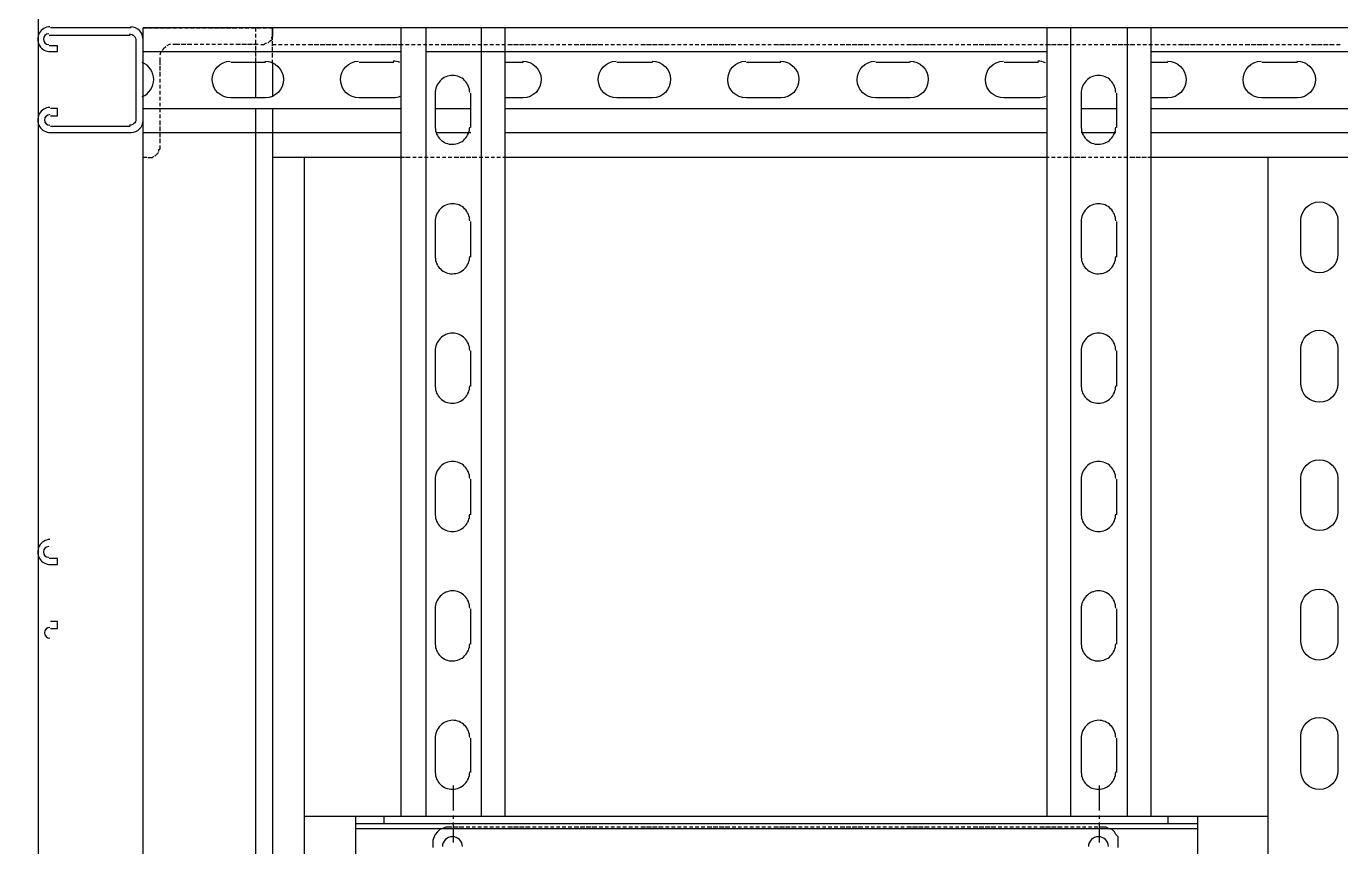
# Model space of a CAD drawing. Header units: feet. Extents: x -159 to 1687, y 0 to 1556.
# Drawn here: x 1311.69 to 1332.07, y 1072.95 to 1085.66 of the extents above; entities that cross this region are included whole.
import ezdxf

# ---------------------------------------------------------------- set-up
doc = ezdxf.new("R2010")
doc.units = ezdxf.units.FT
doc.header["$MEASUREMENT"] = 0
doc.layers.add('PDF8_LP_OBJ-Hidden', color=7, linetype='Continuous')
doc.layers.add('PDF8_LP_OBJ-Misc', color=7, linetype='Continuous')

msp = doc.modelspace()

# ---------------------------------------------------------------- linework, layer by layer
at = {"color": 1}
for points in [[(1331.11111, 1123.70604), (1331.48887, 1122.46565), (1333.68348, 1121.47693), (1337.53304, 1122.5016), (1341.83232, 1123.47235), (1345.14223, 1123.05888), (1347.26488, 1118.43886), (1347.48285, 1113.72258), (1347.48337, 1106.64059), (1347.39228, 1093.00311), (1347.34645, 1078.92862), (1346.93039, 1071.62927), (1346.22217, 1069.59654)], [(1331.75346, 1123.68481), (1332.11366, 1122.46993), (1333.82462, 1121.97498), (1336.34604, 1122.33495), (1339.63288, 1122.91989), (1342.42445, 1123.27985), (1344.04536, 1123.41484), (1345.44114, 1123.09987), (1346.2516, 1121.97498), (1346.70185, 1119.59022), (1346.97201, 1109.55621), (1346.96263, 1098.33817), (1347.03399, 1081.90764), (1347.46603, 1074.49584), (1346.96199, 1071.47356), (1346.16991, 1069.74654), (1346.09186, 1069.74679)]]:
    msp.add_spline(points, degree=3, dxfattribs=at)
at = {"layer": 'PDF8_LP_OBJ-Hidden', "lineweight": 25}
for points in [[(1313.50293, 1085.58229), (1313.50293, 1085.63751), (1313.55816, 1085.63751)], [(1313.50293, 1085.49024), (1313.50293, 1085.56388)], [(1313.57657, 1085.63751), (1313.65021, 1085.63751)], [(1313.66862, 1085.63751), (1313.74226, 1085.63751)], [(1313.76067, 1085.63751), (1313.8343, 1085.63751)], [(1313.85271, 1085.63751), (1313.92635, 1085.63751)], [(1313.96317, 1085.63751), (1314.0184, 1085.63751)], [(1314.05522, 1085.63751), (1314.11044, 1085.63751)], [(1314.14726, 1085.63751), (1314.20249, 1085.63751)], [(1314.23931, 1085.63751), (1314.29454, 1085.63751)], [(1314.33136, 1085.63751), (1314.38659, 1085.63751)], [(1314.42341, 1085.63751), (1314.47863, 1085.63751)], [(1314.51545, 1085.63751), (1314.58909, 1085.63751)], [(1314.6075, 1085.63751), (1314.68114, 1085.63751)], [(1314.69955, 1085.63751), (1314.77318, 1085.63751)], [(1314.79159, 1085.63751), (1314.86523, 1085.63751)], [(1314.88364, 1085.63751), (1314.95728, 1085.63751)], [(1314.9941, 1085.63751), (1315.04933, 1085.63751)], [(1315.08614, 1085.63751), (1315.14137, 1085.63751)], [(1315.17819, 1085.63751), (1315.23342, 1085.63751)], [(1315.25183, 1085.58229), (1315.25183, 1085.63751)], [(1315.25183, 1085.49024), (1315.25183, 1085.54547)], [(1315.27024, 1085.63751), (1315.32547, 1085.63751)], [(1315.36229, 1085.63751), (1315.41751, 1085.63751)], [(1315.45433, 1085.63751), (1315.50956, 1085.63751)], [(1315.50956, 1085.50865), (1315.49115, 1085.49024), (1315.49115, 1085.47183)], [(1315.50956, 1085.45342), (1315.50956, 1085.63751)], [(1313.50293, 1085.39819), (1313.50293, 1085.47183)], [(1313.50293, 1085.30614), (1313.50293, 1085.37978)], [(1313.85271, 1085.34296), (1313.81589, 1085.30614), (1313.79748, 1085.28773)], [(1313.92635, 1085.37978), (1313.90794, 1085.37978), (1313.87112, 1085.36137)], [(1314.07363, 1085.37978), (1313.96317, 1085.37978)], [(1314.16567, 1085.37978), (1314.09204, 1085.37978)], [(1314.25772, 1085.37978), (1314.18408, 1085.37978)], [(1314.34977, 1085.37978), (1314.29454, 1085.37978)], [(1314.44181, 1085.37978), (1314.38659, 1085.37978)], [(1314.53386, 1085.37978), (1314.47863, 1085.37978)], [(1314.62591, 1085.37978), (1314.57068, 1085.37978)], [(1314.71796, 1085.37978), (1314.66273, 1085.37978)], [(1314.81, 1085.37978), (1314.75477, 1085.37978)], [(1314.90205, 1085.37978), (1314.84682, 1085.37978)], [(1315.01251, 1085.37978), (1314.93887, 1085.37978)], [(1315.10455, 1085.37978), (1315.03092, 1085.37978)], [(1315.1966, 1085.37978), (1315.12296, 1085.37978)], [(1315.28865, 1085.37978), (1315.21501, 1085.37978)], [(1315.25183, 1085.37978), (1315.25183, 1085.45342)], [(1315.25183, 1085.28773), (1315.25183, 1085.36137)], [(1315.32547, 1085.37978), (1315.3807, 1085.37978), (1315.3991, 1085.39819), (1315.41751, 1085.39819)], [(1315.43592, 1085.39819), (1315.47274, 1085.43501), (1315.49115, 1085.45342)], [(1315.50956, 1085.36137), (1315.50956, 1085.43501)], [(1315.50956, 1085.37978), (1315.56479, 1085.37978)], [(1315.50956, 1085.26932), (1315.50956, 1085.34296)], [(1315.60161, 1085.37978), (1315.65684, 1085.37978)], [(1315.69366, 1085.37978), (1315.74888, 1085.37978)], [(1315.7857, 1085.37978), (1315.84093, 1085.37978)], [(1315.87775, 1085.37978), (1315.93298, 1085.37978)], [(1315.9698, 1085.37978), (1316.02503, 1085.37978)], [(1316.06184, 1085.37978), (1316.13548, 1085.37978)], [(1316.15389, 1085.37978), (1316.22753, 1085.37978)], [(1316.24594, 1085.37978), (1316.31958, 1085.37978)], [(1316.33799, 1085.37978), (1316.41162, 1085.37978)], [(1316.43003, 1085.37978), (1316.50367, 1085.37978)], [(1316.54049, 1085.37978), (1316.59572, 1085.37978)], [(1316.63254, 1085.37978), (1316.68776, 1085.37978)], [(1316.72458, 1085.37978), (1316.77981, 1085.37978)], [(1316.81663, 1085.37978), (1316.87186, 1085.37978)], [(1316.90868, 1085.37978), (1316.96391, 1085.37978)], [(1317.00072, 1085.37978), (1317.05595, 1085.37978)], [(1317.09277, 1085.37978), (1317.16641, 1085.37978)], [(1317.18482, 1085.37978), (1317.25846, 1085.37978)], [(1317.27687, 1085.37978), (1317.3505, 1085.37978)], [(1317.36891, 1085.37978), (1317.44255, 1085.37978)], [(1317.46096, 1085.37978), (1317.5346, 1085.37978)], [(1317.57142, 1085.37978), (1317.62665, 1085.37978)], [(1317.66346, 1085.37978), (1317.71869, 1085.37978)], [(1317.75551, 1085.37978), (1317.81074, 1085.37978)], [(1317.84756, 1085.37978), (1317.90279, 1085.37978)], [(1317.93961, 1085.37978), (1317.99483, 1085.37978)], [(1318.03165, 1085.37978), (1318.08688, 1085.37978)], [(1318.1237, 1085.37978), (1318.19734, 1085.37978)], [(1318.21575, 1085.37978), (1318.28938, 1085.37978)], [(1318.30779, 1085.37978), (1318.38143, 1085.37978)], [(1318.39984, 1085.37978), (1318.47348, 1085.37978)], [(1318.49189, 1085.37978), (1318.56553, 1085.37978)], [(1318.60234, 1085.37978), (1318.65757, 1085.37978)], [(1318.69439, 1085.37978), (1318.74962, 1085.37978)], [(1318.78644, 1085.37978), (1318.84167, 1085.37978)], [(1318.87849, 1085.37978), (1318.93371, 1085.37978)], [(1318.97053, 1085.37978), (1319.02576, 1085.37978)], [(1319.06258, 1085.37978), (1319.11781, 1085.37978)], [(1319.15463, 1085.37978), (1319.22827, 1085.37978)], [(1319.24667, 1085.37978), (1319.32031, 1085.37978)], [(1319.33872, 1085.37978), (1319.41236, 1085.37978)], [(1319.43077, 1085.37978), (1319.50441, 1085.37978)], [(1319.52282, 1085.37978), (1319.59645, 1085.37978)], [(1319.63327, 1085.37978), (1319.6885, 1085.37978)], [(1319.72532, 1085.37978), (1319.78055, 1085.37978)], [(1319.81737, 1085.37978), (1319.87259, 1085.37978)], [(1319.90941, 1085.37978), (1319.96464, 1085.37978)], [(1320.00146, 1085.37978), (1320.05669, 1085.37978)], [(1320.09351, 1085.37978), (1320.14874, 1085.37978)], [(1320.18556, 1085.37978), (1320.25919, 1085.37978)], [(1320.2776, 1085.37978), (1320.35124, 1085.37978)], [(1320.36965, 1085.37978), (1320.44329, 1085.37978)], [(1320.4617, 1085.37978), (1320.53533, 1085.37978)], [(1320.55374, 1085.37978), (1320.62738, 1085.37978)], [(1320.6642, 1085.37978), (1320.71943, 1085.37978)], [(1320.75625, 1085.37978), (1320.81148, 1085.37978)], [(1320.84829, 1085.37978), (1320.90352, 1085.37978)], [(1320.94034, 1085.37978), (1320.99557, 1085.37978)], [(1321.03239, 1085.37978), (1321.08762, 1085.37978)], [(1321.12444, 1085.37978), (1321.17966, 1085.37978)], [(1321.21648, 1085.37978), (1321.29012, 1085.37978)], [(1321.30853, 1085.37978), (1321.38217, 1085.37978)], [(1321.40058, 1085.37978), (1321.47421, 1085.37978)], [(1321.49262, 1085.37978), (1321.56626, 1085.37978)], [(1321.58467, 1085.37978), (1321.65831, 1085.37978)], [(1321.69513, 1085.37978), (1321.75036, 1085.37978)], [(1321.78718, 1085.37978), (1321.8424, 1085.37978)], [(1321.87922, 1085.37978), (1321.93445, 1085.37978)], [(1321.97127, 1085.37978), (1322.0265, 1085.37978)], [(1322.06332, 1085.37978), (1322.11854, 1085.37978)], [(1322.15536, 1085.37978), (1322.21059, 1085.37978)], [(1322.24741, 1085.37978), (1322.32105, 1085.37978)], [(1322.33946, 1085.37978), (1322.4131, 1085.37978)], [(1322.43151, 1085.37978), (1322.50514, 1085.37978)], [(1322.52355, 1085.37978), (1322.59719, 1085.37978)], [(1322.6156, 1085.37978), (1322.68924, 1085.37978)], [(1322.72606, 1085.37978), (1322.78128, 1085.37978)], [(1322.8181, 1085.37978), (1322.87333, 1085.37978)], [(1322.91015, 1085.37978), (1322.96538, 1085.37978)], [(1323.0022, 1085.37978), (1323.05743, 1085.37978)], [(1323.09424, 1085.37978), (1323.14947, 1085.37978)], [(1323.18629, 1085.37978), (1323.24152, 1085.37978)], [(1323.27834, 1085.37978), (1323.35198, 1085.37978)], [(1323.37039, 1085.37978), (1323.44402, 1085.37978)], [(1323.46243, 1085.37978), (1323.53607, 1085.37978)], [(1323.55448, 1085.37978), (1323.62812, 1085.37978)], [(1323.64653, 1085.37978), (1323.72016, 1085.37978)], [(1323.75698, 1085.37978), (1323.81221, 1085.37978)], [(1323.84903, 1085.37978), (1323.90426, 1085.37978)], [(1323.94108, 1085.37978), (1323.99631, 1085.37978)], [(1324.03313, 1085.37978), (1324.08835, 1085.37978)], [(1324.12517, 1085.37978), (1324.1804, 1085.37978)], [(1324.21722, 1085.37978), (1324.27245, 1085.37978)], [(1324.30927, 1085.37978), (1324.3829, 1085.37978)], [(1324.40131, 1085.37978), (1324.47495, 1085.37978)], [(1324.49336, 1085.37978), (1324.567, 1085.37978)], [(1324.58541, 1085.37978), (1324.65905, 1085.37978)], [(1324.67745, 1085.37978), (1324.75109, 1085.37978)], [(1324.78791, 1085.37978), (1324.84314, 1085.37978)], [(1324.87996, 1085.37978), (1324.93519, 1085.37978)], [(1324.97201, 1085.37978), (1325.02723, 1085.37978)], [(1325.06405, 1085.37978), (1325.11928, 1085.37978)], [(1325.1561, 1085.37978), (1325.21133, 1085.37978)], [(1325.24815, 1085.37978), (1325.30338, 1085.37978)], [(1325.34019, 1085.37978), (1325.41383, 1085.37978)], [(1325.43224, 1085.37978), (1325.50588, 1085.37978)], [(1325.52429, 1085.37978), (1325.59793, 1085.37978)], [(1325.61634, 1085.37978), (1325.68997, 1085.37978)], [(1325.70838, 1085.37978), (1325.78202, 1085.37978)], [(1325.81884, 1085.37978), (1325.87407, 1085.37978)], [(1325.91089, 1085.37978), (1325.96611, 1085.37978)], [(1326.00293, 1085.37978), (1326.05816, 1085.37978)], [(1326.09498, 1085.37978), (1326.15021, 1085.37978)], [(1326.18703, 1085.37978), (1326.24226, 1085.37978)], [(1326.27907, 1085.37978), (1326.3343, 1085.37978)], [(1326.37112, 1085.37978), (1326.44476, 1085.37978)], [(1326.46317, 1085.37978), (1326.53681, 1085.37978)], [(1326.55522, 1085.37978), (1326.62885, 1085.37978)], [(1326.64726, 1085.37978), (1326.7209, 1085.37978)], [(1326.73931, 1085.37978), (1326.81295, 1085.37978)], [(1326.84977, 1085.37978), (1326.905, 1085.37978)], [(1326.94181, 1085.37978), (1326.99704, 1085.37978)], [(1327.03386, 1085.37978), (1327.08909, 1085.37978)], [(1327.12591, 1085.37978), (1327.18114, 1085.37978)], [(1327.21796, 1085.37978), (1327.27318, 1085.37978)], [(1327.31, 1085.37978), (1327.36523, 1085.37978)], [(1327.40205, 1085.37978), (1327.45728, 1085.37978)], [(1327.4941, 1085.37978), (1327.56773, 1085.37978)], [(1327.58614, 1085.37978), (1327.65978, 1085.37978)], [(1327.67819, 1085.37978), (1327.75183, 1085.37978)], [(1327.77024, 1085.37978), (1327.84388, 1085.37978)], [(1327.88069, 1085.37978), (1327.93592, 1085.37978)], [(1327.97274, 1085.37978), (1328.02797, 1085.37978)], [(1328.06479, 1085.37978), (1328.12002, 1085.37978)], [(1328.15684, 1085.37978), (1328.21206, 1085.37978)], [(1328.24888, 1085.37978), (1328.30411, 1085.37978)], [(1328.34093, 1085.37978), (1328.39616, 1085.37978)], [(1328.43298, 1085.37978), (1328.48821, 1085.37978)], [(1328.52502, 1085.37978), (1328.59866, 1085.37978)], [(1328.61707, 1085.37978), (1328.69071, 1085.37978)], [(1328.70912, 1085.37978), (1328.78276, 1085.37978)], [(1328.80117, 1085.37978), (1328.8748, 1085.37978)], [(1328.91162, 1085.37978), (1328.96685, 1085.37978)], [(1329.00367, 1085.37978), (1329.0589, 1085.37978)], [(1329.09572, 1085.37978), (1329.15095, 1085.37978)], [(1329.18776, 1085.37978), (1329.24299, 1085.37978)], [(1329.27981, 1085.37978), (1329.33504, 1085.37978)], [(1329.37186, 1085.37978), (1329.42709, 1085.37978)], [(1329.46391, 1085.37978), (1329.51913, 1085.37978)], [(1329.55595, 1085.37978), (1329.62959, 1085.37978)], [(1329.648, 1085.37978), (1329.72164, 1085.37978)], [(1329.74005, 1085.37978), (1329.81368, 1085.37978)], [(1329.83209, 1085.37978), (1329.90573, 1085.37978)], [(1329.94255, 1085.37978), (1329.99778, 1085.37978)], [(1330.0346, 1085.37978), (1330.08983, 1085.37978)], [(1330.12664, 1085.37978), (1330.18187, 1085.37978)], [(1330.21869, 1085.37978), (1330.27392, 1085.37978)], [(1330.31074, 1085.37978), (1330.36597, 1085.37978)], [(1330.40279, 1085.37978), (1330.45801, 1085.37978)], [(1330.49483, 1085.37978), (1330.55006, 1085.37978)], [(1330.58688, 1085.37978), (1330.66052, 1085.37978)], [(1330.67893, 1085.37978), (1330.75257, 1085.37978)], [(1330.77097, 1085.37978), (1330.84461, 1085.37978)], [(1330.86302, 1085.37978), (1330.93666, 1085.37978)], [(1330.97348, 1085.37978), (1331.02871, 1085.37978)], [(1331.06553, 1085.37978), (1331.12075, 1085.37978)], [(1331.15757, 1085.37978), (1331.2128, 1085.37978)], [(1331.24962, 1085.37978), (1331.30485, 1085.37978)], [(1331.34167, 1085.37978), (1331.3969, 1085.37978)], [(1331.43371, 1085.37978), (1331.48894, 1085.37978)], [(1331.52576, 1085.37978), (1331.58099, 1085.37978)], [(1331.61781, 1085.37978), (1331.69145, 1085.37978)], [(1331.70986, 1085.37978), (1331.78349, 1085.37978)], [(1331.8019, 1085.37978), (1331.87554, 1085.37978)], [(1331.89395, 1085.37978), (1331.96759, 1085.37978)], [(1332.00441, 1085.37978), (1332.05963, 1085.37978)], [(1313.50293, 1085.2141), (1313.50293, 1085.26932)], [(1313.50293, 1085.12205), (1313.50293, 1085.17728)], [(1313.50293, 1085.03), (1313.50293, 1085.08523)], [(1313.77908, 1085.26932), (1313.76067, 1085.2141)], [(1313.76067, 1085.17728), (1313.76067, 1085.06682)], [(1315.25183, 1085.19569), (1315.25183, 1085.26932)], [(1315.25183, 1085.10364), (1315.25183, 1085.17728)], [(1315.50956, 1085.17728), (1315.50956, 1085.25092)], [(1315.50956, 1085.08523), (1315.50956, 1085.14046)], [(1313.50293, 1084.93796), (1313.50293, 1084.99318)], [(1313.50293, 1084.84591), (1313.50293, 1084.90114)], [(1313.76067, 1085.04841), (1313.76067, 1084.97477)], [(1313.76067, 1084.95636), (1313.76067, 1084.88273)], [(1313.50293, 1084.75386), (1313.50293, 1084.80909)], [(1313.50293, 1084.66181), (1313.50293, 1084.71704)], [(1313.76067, 1084.84591), (1313.76067, 1084.79068)], [(1313.76067, 1084.75386), (1313.76067, 1084.69863)], [(1313.50293, 1084.55136), (1313.50293, 1084.62499)], [(1313.50293, 1084.45931), (1313.50293, 1084.53295)], [(1313.76067, 1084.66181), (1313.76067, 1084.60659)], [(1313.76067, 1084.56977), (1313.76067, 1084.51454)], [(1313.76067, 1084.47772), (1313.76067, 1084.42249)], [(1313.50293, 1084.36726), (1313.50293, 1084.4409)], [(1313.50293, 1084.27522), (1313.50293, 1084.34885)], [(1313.76067, 1084.38567), (1313.76067, 1084.33044)], [(1313.76067, 1084.29363), (1313.76067, 1084.2384)], [(1313.50293, 1084.18317), (1313.50293, 1084.2384)], [(1313.50293, 1084.09112), (1313.50293, 1084.14635)], [(1313.50293, 1083.99907), (1313.50293, 1084.0543)], [(1313.76067, 1084.20158), (1313.76067, 1084.12794)], [(1313.76067, 1084.10953), (1313.76067, 1084.03589)], [(1313.50293, 1083.90703), (1313.50293, 1083.96226)], [(1313.50293, 1083.81498), (1313.50293, 1083.87021)], [(1313.76067, 1084.01748), (1313.76067, 1083.94385)], [(1313.76067, 1083.92544), (1313.76067, 1083.8518)], [(1313.50293, 1083.72293), (1313.50293, 1083.77816)], [(1313.55816, 1083.63089), (1313.50293, 1083.63089), (1313.50293, 1083.68611)], [(1313.57657, 1083.63089), (1313.65021, 1083.63089), (1313.66862, 1083.6493)], [(1313.68703, 1083.6493), (1313.70544, 1083.6677), (1313.74226, 1083.70452)], [(1313.76067, 1083.81498), (1313.76067, 1083.75975), (1313.74226, 1083.74134), (1313.74226, 1083.72293)], [(1317.55301, 1083.63089), (1317.49778, 1083.63089)], [(1317.64505, 1083.63089), (1317.57142, 1083.63089)], [(1317.7371, 1083.63089), (1317.68187, 1083.63089)], [(1317.82915, 1083.63089), (1317.77392, 1083.63089)], [(1317.9212, 1083.63089), (1317.86597, 1083.63089)], [(1318.01324, 1083.63089), (1317.95801, 1083.63089)], [(1318.10529, 1083.63089), (1318.05006, 1083.63089)], [(1318.19734, 1083.63089), (1318.14211, 1083.63089)], [(1318.28938, 1083.63089), (1318.23416, 1083.63089)], [(1318.39984, 1083.63089), (1318.3262, 1083.63089)], [(1318.49189, 1083.63089), (1318.41825, 1083.63089)], [(1318.58394, 1083.63089), (1318.5103, 1083.63089)], [(1318.67598, 1083.63089), (1318.60234, 1083.63089)], [(1318.76803, 1083.63089), (1318.7128, 1083.63089)], [(1318.86008, 1083.63089), (1318.80485, 1083.63089)], [(1318.95212, 1083.63089), (1318.8969, 1083.63089)], [(1319.04417, 1083.63089), (1318.98894, 1083.63089)], [(1319.11781, 1083.63089), (1319.08099, 1083.63089)], [(1327.54933, 1083.63089), (1327.51251, 1083.63089)], [(1327.64137, 1083.63089), (1327.58614, 1083.63089)], [(1327.73342, 1083.63089), (1327.67819, 1083.63089)], [(1327.84388, 1083.63089), (1327.77024, 1083.63089)], [(1327.93592, 1083.63089), (1327.86229, 1083.63089)], [(1328.02797, 1083.63089), (1327.95433, 1083.63089)], [(1328.12002, 1083.63089), (1328.04638, 1083.63089)], [(1328.21206, 1083.63089), (1328.15684, 1083.63089)], [(1328.30411, 1083.63089), (1328.24888, 1083.63089)], [(1328.39616, 1083.63089), (1328.34093, 1083.63089)], [(1328.48821, 1083.63089), (1328.43298, 1083.63089)], [(1328.58025, 1083.63089), (1328.52502, 1083.63089)], [(1328.6723, 1083.63089), (1328.61707, 1083.63089)], [(1328.76435, 1083.63089), (1328.70912, 1083.63089)], [(1328.8748, 1083.63089), (1328.80117, 1083.63089)], [(1328.96685, 1083.63089), (1328.89321, 1083.63089)], [(1329.0589, 1083.63089), (1328.98526, 1083.63089)], [(1329.13254, 1083.63089), (1329.07731, 1083.63089)], [(1318.28938, 1073.24797), (1318.19734, 1073.24797), (1318.14211, 1073.22956), (1318.10529, 1073.21115), (1318.06847, 1073.17433), (1318.03165, 1073.13751), (1318.01324, 1073.10069), (1317.99483, 1073.04547), (1317.99483, 1072.93501)], [(1318.38143, 1073.24797), (1318.30779, 1073.24797)], [(1318.47348, 1073.24797), (1318.39984, 1073.24797)], [(1318.56553, 1073.24797), (1318.5103, 1073.24797)], [(1318.65757, 1073.24797), (1318.60234, 1073.24797)], [(1318.74962, 1073.24797), (1318.69439, 1073.24797)], [(1318.84167, 1073.24797), (1318.78644, 1073.24797)], [(1318.93371, 1073.24797), (1318.87849, 1073.24797)], [(1319.02576, 1073.24797), (1318.97053, 1073.24797)], [(1319.11781, 1073.24797), (1319.06258, 1073.24797)], [(1319.22827, 1073.24797), (1319.15463, 1073.24797)], [(1319.32031, 1073.24797), (1319.24667, 1073.24797)], [(1319.41236, 1073.24797), (1319.33872, 1073.24797)], [(1319.50441, 1073.24797), (1319.43077, 1073.24797)], [(1319.59645, 1073.24797), (1319.54123, 1073.24797)], [(1319.6885, 1073.24797), (1319.63327, 1073.24797)], [(1319.78055, 1073.24797), (1319.72532, 1073.24797)], [(1319.87259, 1073.24797), (1319.81737, 1073.24797)], [(1319.96464, 1073.24797), (1319.90941, 1073.24797)], [(1320.05669, 1073.24797), (1320.00146, 1073.24797)], [(1320.14874, 1073.24797), (1320.09351, 1073.24797)], [(1320.25919, 1073.24797), (1320.18556, 1073.24797)], [(1320.35124, 1073.24797), (1320.2776, 1073.24797)], [(1320.44329, 1073.24797), (1320.36965, 1073.24797)], [(1320.53533, 1073.24797), (1320.4617, 1073.24797)], [(1320.62738, 1073.24797), (1320.57215, 1073.24797)], [(1320.71943, 1073.24797), (1320.6642, 1073.24797)], [(1320.81148, 1073.24797), (1320.75625, 1073.24797)], [(1320.90352, 1073.24797), (1320.84829, 1073.24797)], [(1320.99557, 1073.24797), (1320.94034, 1073.24797)], [(1321.08762, 1073.24797), (1321.03239, 1073.24797)], [(1321.17966, 1073.24797), (1321.12444, 1073.24797)], [(1321.29012, 1073.24797), (1321.21648, 1073.24797)], [(1321.38217, 1073.24797), (1321.30853, 1073.24797)], [(1321.47421, 1073.24797), (1321.40058, 1073.24797)], [(1321.56626, 1073.24797), (1321.49262, 1073.24797)], [(1321.65831, 1073.24797), (1321.60308, 1073.24797)], [(1321.75036, 1073.24797), (1321.69513, 1073.24797)], [(1321.8424, 1073.24797), (1321.78718, 1073.24797)], [(1321.93445, 1073.24797), (1321.87922, 1073.24797)], [(1322.0265, 1073.24797), (1321.97127, 1073.24797)], [(1322.11854, 1073.24797), (1322.06332, 1073.24797)], [(1322.21059, 1073.24797), (1322.15536, 1073.24797)], [(1322.32105, 1073.24797), (1322.24741, 1073.24797)], [(1322.4131, 1073.24797), (1322.33946, 1073.24797)], [(1322.50514, 1073.24797), (1322.43151, 1073.24797)], [(1322.59719, 1073.24797), (1322.52355, 1073.24797)], [(1322.68924, 1073.24797), (1322.63401, 1073.24797)], [(1322.78128, 1073.24797), (1322.72606, 1073.24797)], [(1322.87333, 1073.24797), (1322.8181, 1073.24797)], [(1322.96538, 1073.24797), (1322.91015, 1073.24797)], [(1323.05743, 1073.24797), (1323.0022, 1073.24797)], [(1323.14947, 1073.24797), (1323.09424, 1073.24797)], [(1323.24152, 1073.24797), (1323.18629, 1073.24797)], [(1323.35198, 1073.24797), (1323.27834, 1073.24797)], [(1323.44402, 1073.24797), (1323.37039, 1073.24797)], [(1323.53607, 1073.24797), (1323.46243, 1073.24797)], [(1323.62812, 1073.24797), (1323.55448, 1073.24797)], [(1323.72016, 1073.24797), (1323.66494, 1073.24797)], [(1323.81221, 1073.24797), (1323.75698, 1073.24797)], [(1323.90426, 1073.24797), (1323.84903, 1073.24797)], [(1323.99631, 1073.24797), (1323.94108, 1073.24797)], [(1324.08835, 1073.24797), (1324.03313, 1073.24797)], [(1324.1804, 1073.24797), (1324.12517, 1073.24797)], [(1324.27245, 1073.24797), (1324.21722, 1073.24797)], [(1324.3829, 1073.24797), (1324.30927, 1073.24797)], [(1324.47495, 1073.24797), (1324.40131, 1073.24797)], [(1324.567, 1073.24797), (1324.49336, 1073.24797)], [(1324.65905, 1073.24797), (1324.58541, 1073.24797)], [(1324.75109, 1073.24797), (1324.69586, 1073.24797)], [(1324.84314, 1073.24797), (1324.78791, 1073.24797)], [(1324.93519, 1073.24797), (1324.87996, 1073.24797)], [(1325.02723, 1073.24797), (1324.97201, 1073.24797)], [(1325.11928, 1073.24797), (1325.06405, 1073.24797)], [(1325.21133, 1073.24797), (1325.1561, 1073.24797)], [(1325.30338, 1073.24797), (1325.24815, 1073.24797)], [(1325.41383, 1073.24797), (1325.34019, 1073.24797)], [(1325.50588, 1073.24797), (1325.43224, 1073.24797)], [(1325.59793, 1073.24797), (1325.52429, 1073.24797)], [(1325.68997, 1073.24797), (1325.61634, 1073.24797)], [(1325.78202, 1073.24797), (1325.72679, 1073.24797)], [(1325.87407, 1073.24797), (1325.81884, 1073.24797)], [(1325.96611, 1073.24797), (1325.91089, 1073.24797)], [(1326.05816, 1073.24797), (1326.00293, 1073.24797)], [(1326.15021, 1073.24797), (1326.09498, 1073.24797)], [(1326.24226, 1073.24797), (1326.18703, 1073.24797)], [(1326.3343, 1073.24797), (1326.27907, 1073.24797)], [(1326.44476, 1073.24797), (1326.37112, 1073.24797)], [(1326.53681, 1073.24797), (1326.46317, 1073.24797)], [(1326.62885, 1073.24797), (1326.55522, 1073.24797)], [(1326.7209, 1073.24797), (1326.64726, 1073.24797)], [(1326.81295, 1073.24797), (1326.75772, 1073.24797)], [(1326.905, 1073.24797), (1326.84977, 1073.24797)], [(1326.99704, 1073.24797), (1326.94181, 1073.24797)], [(1327.08909, 1073.24797), (1327.03386, 1073.24797)], [(1327.18114, 1073.24797), (1327.12591, 1073.24797)], [(1327.27318, 1073.24797), (1327.21796, 1073.24797)], [(1327.36523, 1073.24797), (1327.31, 1073.24797)], [(1327.47569, 1073.24797), (1327.40205, 1073.24797)], [(1327.56773, 1073.24797), (1327.4941, 1073.24797)], [(1327.65978, 1073.24797), (1327.58614, 1073.24797)], [(1327.75183, 1073.24797), (1327.67819, 1073.24797)], [(1327.84388, 1073.24797), (1327.78865, 1073.24797)], [(1327.93592, 1073.24797), (1327.88069, 1073.24797)], [(1328.02797, 1073.24797), (1327.97274, 1073.24797)], [(1328.12002, 1073.24797), (1328.06479, 1073.24797)], [(1328.21206, 1073.24797), (1328.15684, 1073.24797)], [(1328.30411, 1073.24797), (1328.24888, 1073.24797)], [(1328.61707, 1072.93501), (1328.61707, 1073.10069), (1328.58025, 1073.13751), (1328.56184, 1073.17433), (1328.52502, 1073.21115), (1328.4698, 1073.22956), (1328.43298, 1073.24797), (1328.34093, 1073.24797)]]:
    msp.add_lwpolyline(points, dxfattribs=at)
at = {"layer": 'PDF8_LP_OBJ-Misc', "lineweight": 25}
for points in [[(1311.8829, 1032.32336), (1311.8829, 1093.13532), (1310.26288, 1093.13532), (1310.26288, 1032.32336)], [(1312.04859, 1085.52706), (1313.30043, 1085.52706)], [(1313.31884, 1085.63751), (1312.067, 1085.63751)], [(1348.49925, 1085.63751), (1313.50293, 1085.63751)], [(1315.50956, 1044.03221), (1315.50956, 1009.66182), (1313.50293, 1009.66182), (1313.50293, 1085.63751)], [(1315.50956, 1085.63751), (1315.50956, 1085.50865)], [(1317.49778, 1085.63751), (1317.49778, 1073.41366)], [(1317.88438, 1085.63751), (1317.88438, 1073.41366)], [(1318.74962, 1073.41366), (1318.74962, 1085.63751)], [(1319.11781, 1073.41366), (1319.11781, 1085.63751)], [(1327.51251, 1085.63751), (1327.51251, 1073.41366)], [(1327.88069, 1085.63751), (1327.88069, 1073.41366)], [(1328.76435, 1073.41366), (1328.76435, 1085.63751)], [(1329.13254, 1073.41366), (1329.13254, 1085.63751)], [(1313.50293, 1085.26932), (1317.49778, 1085.26932)], [(1314.86523, 1085.10364), (1315.3991, 1085.10364)], [(1315.25183, 1084.55136), (1315.25183, 1085.10364)], [(1315.50956, 1085.08523), (1315.50956, 1084.56977)], [(1316.85345, 1085.10364), (1317.38732, 1085.10364)], [(1317.88438, 1085.26932), (1327.51251, 1085.26932)], [(1319.11781, 1085.10364), (1319.39395, 1085.10364)], [(1320.84829, 1085.10364), (1321.40058, 1085.10364)], [(1322.85492, 1085.10364), (1323.3888, 1085.10364)], [(1324.86155, 1085.10364), (1325.39542, 1085.10364)], [(1326.84977, 1085.10364), (1327.38364, 1085.10364)], [(1329.13254, 1085.26932), (1348.49925, 1085.26932)], [(1329.13254, 1085.10364), (1329.39027, 1085.10364)], [(1330.84461, 1085.10364), (1331.3969, 1085.10364)], [(1318.58394, 1084.09112), (1318.58394, 1084.62499)], [(1328.59866, 1084.09112), (1328.59866, 1084.62499)], [(1312.067, 1084.27522), (1312.17746, 1084.27522), (1312.17746, 1084.38567), (1312.067, 1084.38567)], [(1313.50293, 1084.38567), (1317.49778, 1084.38567)], [(1315.25183, 1065.64488), (1315.25183, 1084.38567)], [(1315.50956, 1084.38567), (1315.50956, 1065.64488)], [(1318.03165, 1084.38567), (1318.58394, 1084.38567)], [(1319.11781, 1084.38567), (1327.51251, 1084.38567)], [(1328.04638, 1084.38567), (1328.59866, 1084.38567)], [(1329.13254, 1084.38567), (1348.49925, 1084.38567)], [(1313.30043, 1084.10953), (1312.067, 1084.10953)], [(1313.50293, 1084.01748), (1317.49778, 1084.01748)], [(1318.05006, 1084.01748), (1318.58394, 1084.01748)], [(1319.11781, 1084.01748), (1327.51251, 1084.01748)], [(1328.04638, 1084.01748), (1328.58025, 1084.01748)], [(1329.13254, 1084.01748), (1348.49925, 1084.01748)], [(1317.49778, 1083.63089), (1315.50956, 1083.63089)], [(1316.00662, 1065.64488), (1316.00662, 1083.63089)], [(1327.51251, 1083.63089), (1319.11781, 1083.63089)], [(1346.49262, 1083.63089), (1329.13254, 1083.63089)], [(1330.93666, 1083.63089), (1330.93666, 1067.55946)], [(1318.58394, 1082.08449), (1318.58394, 1082.63678)], [(1328.59866, 1082.08449), (1328.59866, 1082.63678)], [(1318.58394, 1080.07787), (1318.58394, 1080.63015)], [(1328.59866, 1080.07787), (1328.59866, 1080.63015)], [(1318.58394, 1078.08965), (1318.58394, 1078.64193)], [(1328.59866, 1078.08965), (1328.59866, 1078.64193)], [(1318.58394, 1076.08302), (1318.58394, 1076.6353)], [(1328.59866, 1076.08302), (1328.59866, 1076.6353)], [(1312.067, 1076.32665), (1312.17746, 1076.32665), (1312.17746, 1076.43711), (1312.067, 1076.43711)], [(1318.58394, 1074.0948), (1318.58394, 1074.62868)], [(1328.59866, 1074.0948), (1328.59866, 1074.62868)], [(1318.30779, 1073.8923), (1318.30779, 1073.5057)], [(1328.32252, 1073.8923), (1328.32252, 1073.5057)], [(1330.93666, 1073.41366), (1316.00662, 1073.41366)], [(1316.79822, 1072.64046), (1316.79822, 1073.41366)], [(1316.79822, 1073.3032), (1329.8505, 1073.3032)], [(1329.8505, 1073.41366), (1329.8505, 1058.63089), (1329.81368, 1058.44679), (1329.70323, 1058.29952), (1329.648, 1058.24429), (1329.55595, 1058.20747), (1329.48231, 1058.17065), (1317.148, 1058.17065), (1317.07436, 1058.20747), (1316.98232, 1058.24429), (1316.92709, 1058.29952), (1316.87186, 1058.37315), (1316.81663, 1058.44679), (1316.81663, 1058.48361)], [(1317.24005, 1073.3032), (1317.24005, 1073.41366)], [(1318.30779, 1073.43206), (1318.30779, 1073.37684)], [(1318.30779, 1073.32161), (1318.30779, 1073.00865)], [(1328.32252, 1073.43206), (1328.32252, 1073.37684)], [(1328.32252, 1073.32161), (1328.32252, 1073.00865)], [(1329.39027, 1073.41366), (1329.39027, 1073.3032)], [(1316.79822, 1073.22956), (1329.8505, 1073.22956)]]:
    msp.add_lwpolyline(points, dxfattribs=at)
for points in [[(1312.05779, 1085.65592, 1.00000002), (1312.067, 1085.26932), (1312.17746, 1085.26932), (1312.17746, 1085.36137), (1312.04859, 1085.36137)], [(1313.29123, 1085.54547, -0.41421409), (1313.39248, 1085.43501), (1313.39248, 1084.21999, -0.41421409), (1313.29123, 1084.12794)], [(1313.50293, 1085.45342, 0.41421357), (1313.30963, 1085.65592)], [(1315.39094, 1085.12205, -0.99636306), (1315.3991, 1084.55136), (1314.86523, 1084.55136, -0.99636306), (1314.85499, 1085.12205)], [(1317.48521, 1084.57222, -0.09556325), (1317.38732, 1084.55136), (1316.85345, 1084.55136, -0.99636306), (1316.8432, 1085.12205)], [(1319.38578, 1085.12205, -0.99636306), (1319.39395, 1084.55136), (1319.11781, 1084.55136)], [(1321.39241, 1085.12205, -0.99636306), (1321.40058, 1084.55136), (1320.84829, 1084.55136, -0.99636306), (1320.83805, 1085.12205)], [(1323.38063, 1085.12205, -0.99636306), (1323.3888, 1084.55136), (1322.85492, 1084.55136, -0.99636306), (1322.84468, 1085.12205)], [(1325.38726, 1085.12205, -0.99636306), (1325.39542, 1084.55136), (1324.86155, 1084.55136, -0.99636306), (1324.8513, 1085.12205)], [(1327.49164, 1084.57654, -0.1052967), (1327.38364, 1084.55136), (1326.84977, 1084.55136, -0.99636306), (1326.83952, 1085.12205)], [(1329.3821, 1085.12205, -0.99636306), (1329.39027, 1084.55136), (1329.13254, 1084.55136)], [(1331.38873, 1085.12205, -0.99636306), (1331.3969, 1084.55136), (1330.84461, 1084.55136, -0.99636306), (1330.83437, 1085.12205)], [(1318.56553, 1084.6342, 0.41421362), (1318.29859, 1084.90114, 0.41421362), (1318.03165, 1084.62499), (1318.03165, 1084.09112, 0.41421362), (1318.29859, 1083.83339, 0.41421362), (1318.56553, 1084.10033)], [(1328.58025, 1084.6342, 0.41421362), (1328.31332, 1084.90114, 0.41421362), (1328.04638, 1084.62499), (1328.04638, 1084.09112, 0.41421362), (1328.31332, 1083.83339, 0.41421362), (1328.58025, 1084.10033)], [(1312.05779, 1084.40408, 1.00000002), (1312.067, 1084.01748), (1313.31884, 1084.01748, 0.41421357), (1313.50293, 1084.20158)], [(1318.56553, 1082.64598, 0.41421362), (1318.29859, 1082.91292, 0.41421362), (1318.03165, 1082.63678), (1318.03165, 1082.08449, 0.41421362), (1318.29859, 1081.82676, 0.41421362), (1318.56553, 1082.0937)], [(1328.58025, 1082.64598, 0.41421362), (1328.31332, 1082.91292, 0.41421362), (1328.04638, 1082.63678), (1328.04638, 1082.08449, 0.41421362), (1328.31332, 1081.82676, 0.41421362), (1328.58025, 1082.0937)], [(1318.56553, 1080.63935, 0.41421362), (1318.29859, 1080.90629, 0.41421362), (1318.03165, 1080.63015), (1318.03165, 1080.07787, 0.41421362), (1318.29859, 1079.82014, 0.41421362), (1318.56553, 1080.08707)], [(1328.58025, 1080.63935, 0.41421362), (1328.31332, 1080.90629, 0.41421362), (1328.04638, 1080.63015), (1328.04638, 1080.07787, 0.41421362), (1328.31332, 1079.82014, 0.41421362), (1328.58025, 1080.08707)], [(1318.56553, 1078.65114, 0.41421362), (1318.29859, 1078.91807, 0.41421362), (1318.03165, 1078.64193), (1318.03165, 1078.08965, 0.41421362), (1318.29859, 1077.83192, 0.41421362), (1318.56553, 1078.09885)], [(1328.58025, 1078.65114, 0.41421362), (1328.31332, 1078.91807, 0.41421362), (1328.04638, 1078.64193), (1328.04638, 1078.08965, 0.41421362), (1328.31332, 1077.83192, 0.41421362), (1328.58025, 1078.09885)], [(1312.05779, 1077.70736, 1.00000002), (1312.067, 1077.32076), (1312.17746, 1077.32076), (1312.17746, 1077.4128), (1312.04859, 1077.4128)], [(1318.56553, 1076.64451, 0.41421362), (1318.29859, 1076.91145, 0.41421362), (1318.03165, 1076.6353), (1318.03165, 1076.08302, 0.41421362), (1318.29859, 1075.82529, 0.41421362), (1318.56553, 1076.09223)], [(1328.58025, 1076.64451, 0.41421362), (1328.31332, 1076.91145, 0.41421362), (1328.04638, 1076.6353), (1328.04638, 1076.08302, 0.41421362), (1328.31332, 1075.82529, 0.41421362), (1328.58025, 1076.09223)], [(1318.56553, 1074.63788, 0.41421362), (1318.29859, 1074.90482, 0.41421362), (1318.03165, 1074.62868), (1318.03165, 1074.0948, 0.41421362), (1318.29859, 1073.83707, 0.41421362), (1318.56553, 1074.10401)], [(1328.58025, 1074.63788, 0.41421362), (1328.31332, 1074.90482, 0.41421362), (1328.04638, 1074.62868), (1328.04638, 1074.0948, 0.41421362), (1328.31332, 1073.83707, 0.41421362), (1328.58025, 1074.10401)]]:
    msp.add_lwpolyline(points, format="xyb", dxfattribs=at)
for points in [[(1332.02282, 1082.65519), (1332.02281, 1082.12948, -0.99636306), (1331.45212, 1082.12131), (1331.45212, 1082.65519, -0.99636306)], [(1332.02282, 1080.66697), (1332.02281, 1080.12285, -0.99636306), (1331.45212, 1080.11469), (1331.45212, 1080.66697, -0.99636306)], [(1332.02282, 1078.66034), (1332.02281, 1078.13463, -0.99636306), (1331.45212, 1078.12647), (1331.45212, 1078.66034, -0.99636306)], [(1332.02282, 1076.65371), (1332.02281, 1076.12801, -0.99636306), (1331.45212, 1076.11984), (1331.45212, 1076.65371, -0.99636306)], [(1332.02282, 1074.6655), (1332.02281, 1074.12138, -0.99636306), (1331.45212, 1074.11321), (1331.45212, 1074.6655, -0.99636306)]]:
    msp.add_lwpolyline(points, format="xyb", close=True, dxfattribs=at)
for centre, radius, start, end in [((1312.03938, 1085.46262), 0.08284, 90.000022, 269.999978), ((1313.38327, 1084.8367), 0.28535, 292.044058, 67.955942), ((1317.37812, 1084.8367), 0.28535, 67.955976, 89.791152), ((1327.37444, 1084.8367), 0.28535, 65.747588, 89.791216), ((1312.05779, 1084.21078), 0.08284, 90.000022, 269.999978), ((1312.03938, 1077.51406), 0.08284, 90.000022, 269.999978), ((1312.05779, 1076.26222), 0.08284, 90.000022, 269.999978), ((1318.29859, 1072.94421), 0.15648, 1.65344, 178.34656), ((1328.31332, 1072.94421), 0.15648, 1.65344, 178.34656)]:
    msp.add_arc(centre, radius, start, end, dxfattribs=at)

doc.saveas('drawing.dxf')
